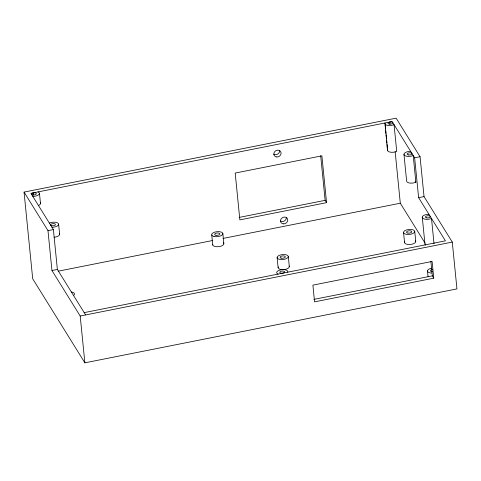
<?xml version="1.0" encoding="UTF-8"?>
<svg xmlns="http://www.w3.org/2000/svg" width="481" height="481" viewBox="0 0 481 481"><rect width="100%" height="100%" fill="white"/><g stroke="black" fill="none" stroke-linecap="round" stroke-linejoin="round"><path stroke-width="0.72" d="M287.704 272.192L287.848 271.711A5.628 2.501 -5.7 0 0 280.808 269.835A5.628 2.501 -5.7 0 0 277.381 273.791L278.024 274.116M384.818 123.467A5.628 2.501 -5.7 0 0 393.211 124.982L394.053 124.627L396.723 151.377L395.881 151.731A5.628 2.501 -5.7 0 1 387.488 150.216L384.956 122.986M387.488 150.216L387.109 144.534M49.387 223.118L50.12 222.799A5.628 2.501 -5.7 0 1 58.405 223.587A5.628 2.501 -5.7 0 1 53.132 227.218L51.954 227.254M410.63 151.341L409.584 151.359A5.628 2.501 -5.7 0 0 404.148 154.954A5.628 2.501 -5.7 0 0 412.355 155.832L413.197 155.477L415.867 182.227L415.025 182.582A5.628 2.501 -5.7 0 1 406.631 181.066L403.962 154.317M24.05 192.093L396.128 118.164L420.063 156.728L424.038 196.591L452.278 242.093L456.95 288.907L84.872 362.836L32.702 278.77L24.05 192.093L47.98 230.652L51.96 270.514L80.195 316.017L84.872 362.836M47.98 230.652L53.397 229.575L57.377 269.438L85.618 314.941M53.397 229.575L30.904 193.326L392.147 121.555L414.64 157.804L420.063 156.728M239.159 217.424L325.126 200.343L326.563 202.657L239.863 219.883L235.191 173.064L321.885 155.838L326.563 202.657M51.96 270.514L57.377 269.438M414.64 157.804L418.62 197.667L424.038 196.591M58.183 271.188L212.686 240.494M222.986 238.444L400.3 203.216L425.144 243.254M84.181 312.626L445.424 240.855L418.62 197.667M80.195 316.017L452.278 242.093M313.865 299.392L432.335 275.853L433.772 278.168L314.562 301.852L312.897 285.131L432.106 261.448L433.772 278.168M32.81 196.398L33.856 196.374A5.628 2.501 -5.7 0 0 38.739 192.226L38.095 191.901M428.926 214.273L428.168 214.273A5.628 2.501 -5.7 0 0 422.372 217.761A5.628 2.501 -5.7 0 0 430.393 218.843L431.499 218.416L434.024 243.717M415.223 181.193L415.867 182.227M430.886 261.315L432.335 275.853M422.264 217.111L424.933 243.867A5.628 2.501 -5.7 0 0 425.529 245.094M431.643 268.194A5.628 2.501 -5.7 0 0 427.471 270.947L428.048 276.683M414.754 231.505A5.628 2.501 -5.7 0 1 406.331 234.343A5.628 2.501 -5.7 0 1 406.361 229.99A5.628 2.501 -5.7 0 1 414.754 231.505L415.752 241.534M403.541 232.389L404.545 242.418M395.16 151.731L400.3 203.216M389.796 122.024L390.013 124.17M385.179 125.21L385.552 128.926M385.696 130.417L385.996 133.387M386.141 134.872L386.514 138.588M386.664 140.073L386.958 143.049M320.677 155.754L325.126 200.343M288.317 256.62A5.628 2.501 -5.7 0 1 279.912 259.463A5.628 2.501 -5.7 0 1 279.912 255.116A5.628 2.501 -5.7 0 1 288.317 256.62L289.321 266.648M277.11 257.515L278.108 267.544M222.829 233.345L223.827 243.374M211.742 234.987L212.746 245.015M58.622 224.212L59.626 234.247M39.478 193.422L40.482 203.457M33.255 192.863L33.466 195.009M279.629 150.553A3.752 3.283 -31.8 0 1 277.711 154.088A3.752 3.283 -31.8 0 1 273.701 154.142M286.309 217.436A3.752 3.283 -31.8 0 1 284.385 220.965A3.752 3.283 -31.8 0 1 280.375 221.026M223.418 242.779A5.628 2.501 -5.7 0 1 219.132 246.615A5.628 2.501 -5.7 0 1 212.716 244.366M415.566 240.903A5.628 2.501 -5.7 0 1 410.131 244.492A5.628 2.501 -5.7 0 1 404.737 241.751M289.129 266.017A5.628 2.501 -5.7 0 1 283.712 269.613A5.628 2.501 -5.7 0 1 278.301 266.883M71.41 292.003A5.628 2.501 -5.7 0 1 73.936 295.166M431.613 273.052A5.628 2.501 -5.7 0 1 427.471 270.947M432.395 271.693A2.627 1.166 -5.7 0 1 430.465 270.713A2.627 1.166 -5.7 0 1 432.407 269.426M40.296 202.82A5.628 2.501 -5.7 0 1 38.829 205.363M59.403 233.616A5.628 2.501 -5.7 0 1 54.137 237.247M276.84 156.998A3.752 3.283 -31.8 0 0 280.856 152.026A3.752 3.283 -31.8 0 0 274.663 151.725A3.752 3.283 -31.8 0 0 276.84 156.998M283.519 223.881A3.752 3.283 -31.8 0 0 287.53 218.909A3.752 3.283 -31.8 0 0 281.337 218.608A3.752 3.283 -31.8 0 0 283.519 223.881M32.654 194.901A2.441 1.082 -5.7 0 0 36.303 193.675A2.441 1.082 -5.7 0 0 32.666 193.013A2.441 1.082 -5.7 0 0 32.654 194.901M281.018 273.19A2.441 1.082 -5.7 0 0 284.668 271.957A2.441 1.082 -5.7 0 0 281.03 271.302A2.441 1.082 -5.7 0 0 281.018 273.19M426.641 217.845A2.441 1.082 -5.7 0 0 430.291 216.612A2.441 1.082 -5.7 0 0 426.653 215.957A2.441 1.082 -5.7 0 0 426.641 217.845M213.961 236.454A5.628 2.501 -5.7 0 0 222.853 233.994A5.628 2.501 -5.7 0 0 215.037 232.04A5.628 2.501 -5.7 0 0 213.961 236.454M215.969 235.281A2.627 1.166 -5.7 0 0 219.901 233.958A2.627 1.166 -5.7 0 0 215.981 233.249A2.627 1.166 -5.7 0 0 215.969 235.281M281.096 258.117A2.627 1.166 -5.7 0 0 285.305 257.028A2.627 1.166 -5.7 0 0 281.74 256.054A2.627 1.166 -5.7 0 0 281.096 258.117M407.846 233.069A2.627 1.166 -5.7 0 0 411.766 231.734A2.627 1.166 -5.7 0 0 407.834 231.036A2.627 1.166 -5.7 0 0 407.846 233.069M389.201 124.062A2.441 1.082 -5.7 0 0 392.851 122.835A2.441 1.082 -5.7 0 0 389.213 122.174A2.441 1.082 -5.7 0 0 389.201 124.062M51.798 225.751A2.441 1.082 -5.7 0 0 55.447 224.525A2.441 1.082 -5.7 0 0 51.81 223.863A2.441 1.082 -5.7 0 0 51.798 225.751M408.345 154.912A2.441 1.082 -5.7 0 0 411.995 153.686A2.441 1.082 -5.7 0 0 408.357 153.024A2.441 1.082 -5.7 0 0 408.345 154.912"/></g></svg>
